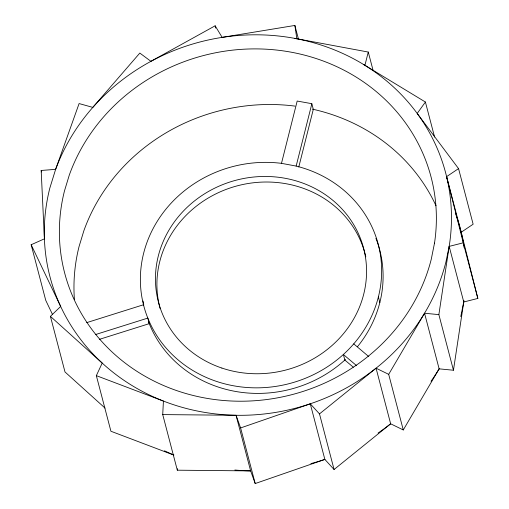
<?xml version="1.0" encoding="UTF-8"?>
<svg xmlns="http://www.w3.org/2000/svg" width="509" height="509" viewBox="0 0 509 509"><rect width="100%" height="100%" fill="white"/><g stroke="black" fill="none" stroke-linecap="round" stroke-linejoin="round"><path stroke-width="0.76" d="M439.133 368.853L453.455 370.234L438.866 314.626L424.544 313.245L439.133 368.853L403.274 429.952L390.651 423.8L334.076 469.502L324.857 459.417L255.206 483.55L250.638 470.895L177.317 470.195L162.727 414.593L163.427 401.073L96.341 375.642L102.207 363.082L50.416 316.356L60.666 306.456L31.157 244.74L44.404 238.836L41.172 170.464L55.621 169.351L79.099 103.562L92.803 107.393L139.822 53.07L150.931 61.328L215.135 25.806L222.153 37.373L294.876 25.45L298.471 39.161M177.317 470.195L177.393 468.694M438.866 314.626L449.167 246.388A204.529 189.233 -14.7 0 0 296.849 38.773L294.908 38.404M453.455 370.234L463.756 301.99A204.529 189.233 -14.7 0 0 463.96 300.609M460.772 316.573L463.744 301.996L477.843 298.427L463.254 242.818L449.167 246.388L445.948 261.912A204.529 189.233 -14.7 0 1 200.845 411.711A204.529 189.233 -14.7 0 1 49.799 188.203L55.634 169.351A204.529 189.233 -14.7 0 1 296.849 38.773M311.852 103.779L296.155 166.074A121.206 112.139 -14.7 0 1 346.979 351.076A121.206 112.139 -14.7 0 1 146.166 313.709A121.206 112.139 -14.7 0 1 281.483 163.344L297.18 101.049L309.58 103.282L311.852 103.779L313.309 109.34L298.777 167.022M364.921 65.317L368.268 52.052L296.842 38.767L294.876 25.45M403.274 429.952L388.691 374.344L424.544 313.245M363.28 64.319L425.397 102.023L417.195 113.443L458.552 168.606L473.141 224.214L461.186 232.257L477.843 298.427M334.076 469.502L319.493 413.893L376.062 368.192L388.691 374.344M463.254 242.818L446.603 176.648L458.552 168.606M255.206 483.55L240.617 427.942L310.274 403.809L319.493 413.893M86.715 322.63L143.487 304.757M95.571 334.54L147.801 318.093L149.264 323.654L99.3 339.382M162.727 414.593L236.049 415.287L240.617 427.942M281.483 163.344L296.155 166.074M312.399 109.136L313.309 109.34A189.38 175.217 -14.7 0 1 436.016 205.776M173.594 455.001L110.924 431.25L96.341 375.642M353.73 343.874L368.79 356.618M356.631 365.697L343.371 354.48L344.835 360.041L353.265 367.18M105.026 408.072L64.999 371.964L50.416 316.356M52.529 314.537L45.746 300.348L31.157 244.74M446.603 176.648L461.186 232.257M425.397 102.023L434.591 137.061M449.167 246.388L463.756 301.99M368.268 52.052L373.065 70.337M378.384 296.944L379.841 302.505M376.062 368.192L390.651 423.8A204.529 189.233 -14.7 0 1 378.079 433.025M215.135 25.806L215.74 28.09M310.274 403.809L324.857 459.417M236.049 415.287L250.638 470.895A204.529 189.233 -14.7 0 1 234.853 470.011M41.172 170.464L41.566 171.985M375.909 238.288A121.206 112.139 -14.7 0 1 357.49 346.686M345.522 359.411A121.206 112.139 -14.7 0 1 148.31 321.185M143.761 304.999A121.206 112.139 -14.7 0 1 143.054 300.997M74.416 299.578A189.38 175.217 -14.7 0 1 79.06 246.541L83.864 230.742A189.38 175.217 -14.7 0 1 295.01 106.114M160.157 308.607A106.057 98.122 -14.7 0 1 238.683 185.467A106.057 98.122 -14.7 0 1 365.806 256.86M455.345 212.959A204.529 189.233 -14.7 0 1 464.183 247.826M439.121 368.853A204.529 189.233 -14.7 0 1 431.04 381.241M324.85 459.411A204.529 189.233 -14.7 0 1 310.872 463.604M173.932 455.021A204.529 189.233 -14.7 0 1 164.464 450.802M434.514 243.092L431.276 259.183A189.38 175.217 -14.7 0 1 204.332 397.885A189.38 175.217 -14.7 0 1 64.471 190.932L69.275 175.134A189.38 175.217 -14.7 0 1 291.422 52.23A189.38 175.217 -14.7 0 1 434.514 243.092M221.873 368.058A106.057 98.122 -14.7 0 0 365.475 257.249A106.057 98.122 -14.7 0 0 195.666 200.012A106.057 98.122 -14.7 0 0 221.873 368.058"/></g></svg>
